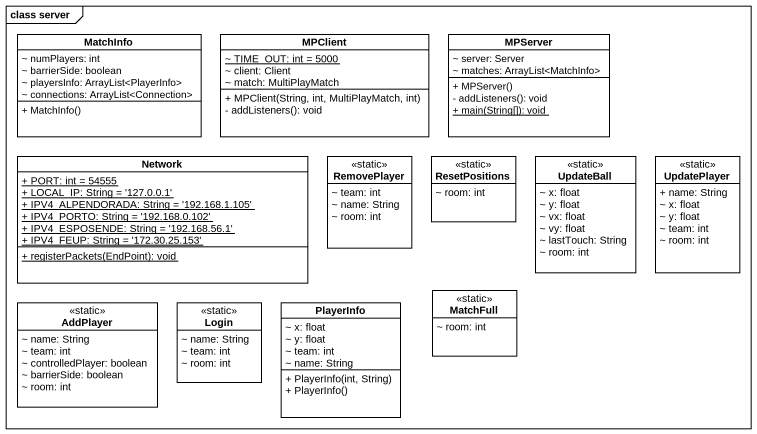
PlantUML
@startuml
mainframe class server
hide circle
hide empty members
skinparam classAttributeIconSize 0
class MatchInfo {
  ~ numPlayers: int
  ~ barrierSide: boolean
  ~ playersInfo: ArrayList<PlayerInfo>
  ~ connections: ArrayList<Connection>
  + MatchInfo()
}
class MPClient {
  {static} ~ TIME_OUT: int = 5000
  ~ client: Client
  ~ match: MultiPlayMatch
  + MPClient(String, int, MultiPlayMatch, int)
  - addListeners(): void
}
class MPServer {
  ~ server: Server
  ~ matches: ArrayList<MatchInfo>
  + MPServer()
  - addListeners(): void
  {static} + main(String[]): void
}
class "Network" as Network_ {
  {static} + PORT: int = 54555
  {static} + LOCAL_IP: String = '127.0.0.1'
  {static} + IPV4_ALPENDORADA: String = '192.168.1.105'
  {static} + IPV4_PORTO: String = '192.168.0.102'
  {static} + IPV4_ESPOSENDE: String = '192.168.56.1'
  {static} + IPV4_FEUP: String = '172.30.25.153'
  {static} + registerPackets(EndPoint): void
}
class RemovePlayer <<static>> {
  ~ team: int
  ~ name: String
  ~ room: int
}
class ResetPositions <<static>> {
  ~ room: int
}
class UpdateBall <<static>> {
  ~ x: float
  ~ y: float
  ~ vx: float
  ~ vy: float
  ~ lastTouch: String
  ~ room: int
}
class UpdatePlayer <<static>> {
  + name: String
  ~ x: float
  ~ y: float
  ~ team: int
  ~ room: int
}
class MatchFull <<static>> {
  ~ room: int
}
class AddPlayer <<static>> {
  ~ name: String
  ~ team: int
  ~ controlledPlayer: boolean
  ~ barrierSide: boolean
  ~ room: int
}
class Login <<static>> {
  ~ name: String
  ~ team: int
  ~ room: int
}
class PlayerInfo {
  ~ x: float
  ~ y: float
  ~ team: int
  ~ name: String
  + PlayerInfo(int, String)
  + PlayerInfo()
}
@enduml
